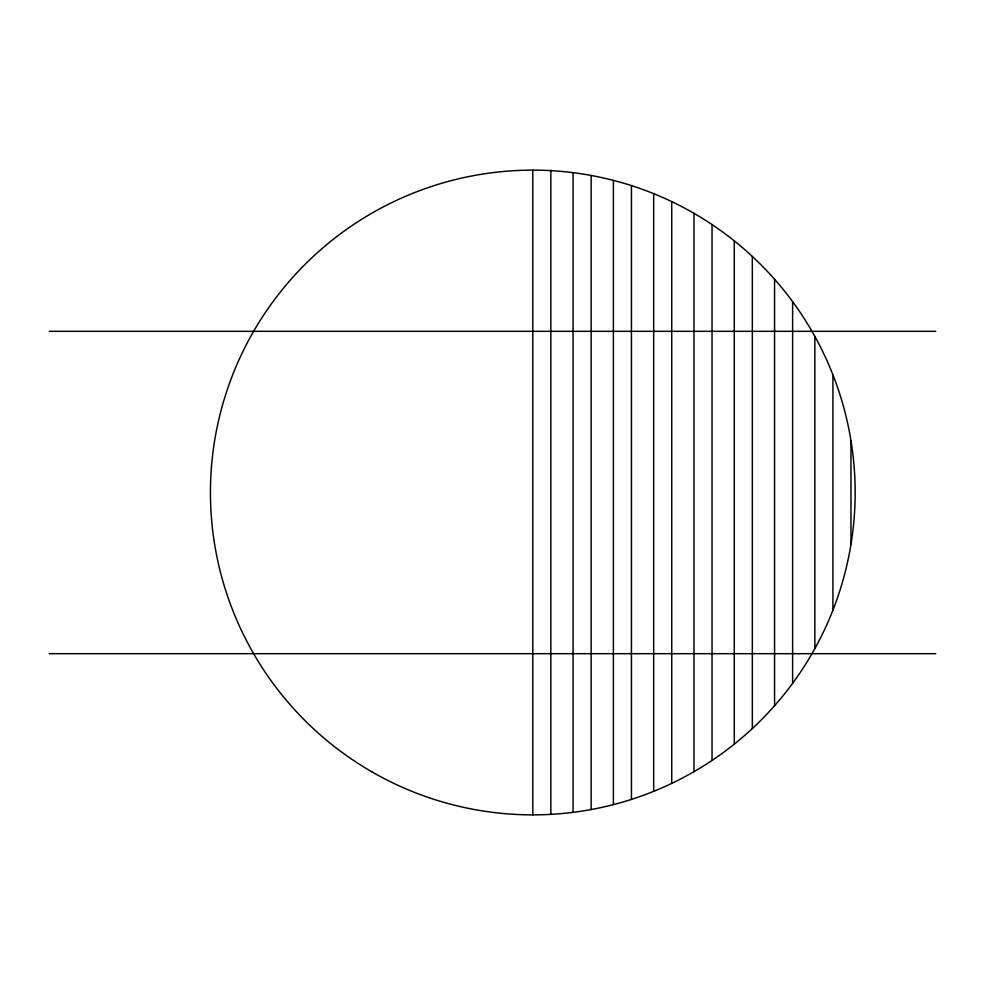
<?xml version="1.0" encoding="UTF-8"?>
<svg xmlns="http://www.w3.org/2000/svg" width="985" height="985" viewBox="0 0 985 985"><rect width="100%" height="100%" fill="white"/><g stroke="black" fill="none" stroke-linecap="round" stroke-linejoin="round"><path stroke-width="1.48" d="M49.25 331.317L935.75 331.317M49.25 653.683L935.75 653.683M850.966 440.689L850.966 544.311M832.916 374.829L832.916 610.171M814.866 336.439L814.866 648.561M792.617 301.693L792.617 683.307M774.567 279.272L774.567 705.728M752.331 256.432L752.331 728.568M734.268 240.857L734.268 744.143M712.032 224.555L712.032 760.445M693.982 213.326L693.982 771.674M671.733 201.617L671.733 783.383M653.683 193.663L653.683 791.337M631.434 185.599L631.434 799.401M613.384 180.378L613.384 804.622M591.148 175.465L591.148 809.535M573.085 172.671L573.085 812.329M550.849 170.134L550.849 814.361M532.799 170.134L532.799 814.866M371.616 771.674A322.366 322.366 0 0 0 855.165 492.5A322.366 322.366 0 0 0 371.616 213.326A322.366 322.366 0 0 0 371.616 771.674"/></g></svg>
